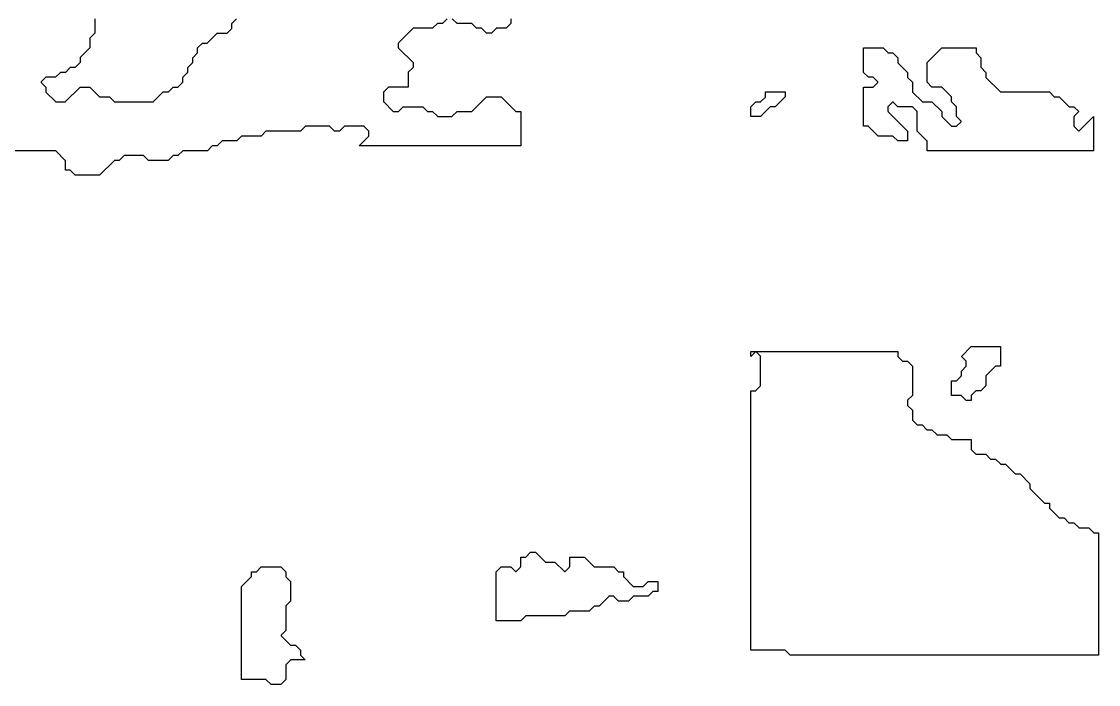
# Model space of a CAD drawing. Header units: metres. Extents: x 0 to 799, y 1 to 1100.
# Drawn here: x 579 to 799, y 148 to 283.4 of the extents above; entities that cross this region are included whole.
import ezdxf

# ---------------------------------------------------------------- set-up
doc = ezdxf.new("R2010")
doc.units = ezdxf.units.M
doc.layers.add('forest', color=7, linetype='Continuous')

msp = doc.modelspace()

# ---------------------------------------------------------------- linework, layer by layer
at = {"layer": 'forest', "color": 194}
for points in [[(665.97, 283.97), (665, 283), (665, 283), (665, 283), (664.04, 283), (664.03, 283), (664.02, 283), (664.01, 283), (664, 282.99), (663.99, 282.99), (663.99, 282.98), (663.98, 282.98), (663.97, 282.97), (663, 282), (663, 282), (663, 282), (659.04, 282), (659.03, 282), (659.02, 282), (659.01, 282), (659, 281.99), (658.99, 281.99), (658.99, 281.98), (658.98, 281.98), (658.97, 281.97), (656.03, 279.03), (656.02, 279.02), (656.02, 279.01), (656.01, 279.01), (656.01, 279), (656, 278.99), (656, 278.98), (656, 278.97), (656, 278.96), (656, 278.04), (656, 278.03), (656, 278.02), (656, 278.01), (656.01, 278), (656.01, 277.99), (656.02, 277.99), (656.02, 277.98), (656.03, 277.97), (659, 275), (659, 275), (659, 275), (659, 274), (659, 274), (659, 274), (658.03, 273.03), (658.02, 273.02), (658.02, 273.01), (658.01, 273.01), (658.01, 273), (658, 272.99), (658, 272.98), (658, 272.97), (658, 272.96), (658, 270), (658, 270), (658, 270), (654.04, 270), (654.03, 270), (654.02, 270), (654.01, 270), (654, 269.99), (653.99, 269.99), (653.99, 269.98), (653.98, 269.98), (653.97, 269.97), (653.03, 269.03), (653.02, 269.02), (653.02, 269.01), (653.01, 269.01), (653.01, 269), (653, 268.99), (653, 268.98), (653, 268.97), (653, 268.96), (653, 267.04), (653, 267.03), (653, 267.02), (653, 267.01), (653.01, 267), (653.01, 266.99), (653.02, 266.99), (653.02, 266.98), (653.03, 266.97), (654.97, 265.03), (654.98, 265.02), (654.99, 265.02), (654.99, 265.01), (655, 265.01), (655.01, 265), (655.02, 265), (655.03, 265), (655.04, 265), (655.96, 265), (655.97, 265), (655.98, 265), (655.99, 265), (656, 265.01), (656.01, 265.01), (656.01, 265.02), (656.02, 265.02), (656.03, 265.03), (657, 266), (657, 266), (657, 266), (661, 266), (661, 266), (661, 266), (661.97, 265.03), (661.98, 265.02), (661.99, 265.02), (661.99, 265.01), (662, 265.01), (662.01, 265), (662.02, 265), (662.03, 265), (662.04, 265), (663, 265), (663, 265), (663, 265), (663.97, 264.03), (663.98, 264.02), (663.99, 264.02), (663.99, 264.01), (664, 264.01), (664.01, 264), (664.02, 264), (664.03, 264), (664.04, 264), (666.96, 264), (666.97, 264), (666.98, 264), (666.99, 264), (667, 264.01), (667.01, 264.01), (667.01, 264.02), (667.02, 264.02), (667.03, 264.03), (668, 265), (668, 265), (668, 265), (670.96, 265), (670.97, 265), (670.98, 265), (670.99, 265), (671, 265.01), (671.01, 265.01), (671.01, 265.02), (671.02, 265.02), (671.03, 265.03), (674, 268), (674, 268), (674, 268), (677, 268), (677, 268), (677, 268), (679.97, 265.03), (679.98, 265.02), (679.99, 265.02), (679.99, 265.01), (680, 265.01), (680.01, 265), (680.02, 265), (680.03, 265), (680.04, 265), (681, 265), (681, 265), (681, 265), (681, 258), (681, 258), (681, 258), (648, 258), (648, 258), (648, 258), (649.97, 259.97), (649.98, 259.98), (649.98, 259.99), (649.99, 259.99), (649.99, 260), (650, 260.01), (650, 260.02), (650, 260.03), (650, 260.04), (650, 260.96), (650, 260.97), (650, 260.98), (650, 260.99), (649.99, 261), (649.99, 261.01), (649.98, 261.01), (649.98, 261.02), (649.97, 261.03), (649.03, 261.97), (649.02, 261.98), (649.01, 261.98), (649.01, 261.99), (649, 261.99), (648.99, 262), (648.98, 262), (648.97, 262), (648.96, 262), (645.04, 262), (645.03, 262), (645.02, 262), (645.01, 262), (645, 261.99), (644.99, 261.99), (644.99, 261.98), (644.98, 261.98), (644.97, 261.97), (644, 261), (644, 261), (644, 261), (643, 261), (643, 261), (643, 261), (642.03, 261.97), (642.02, 261.98), (642.01, 261.98), (642.01, 261.99), (642, 261.99), (641.99, 262), (641.98, 262), (641.97, 262), (641.96, 262), (637.04, 262), (637.03, 262), (637.02, 262), (637.01, 262), (637, 261.99), (636.99, 261.99), (636.99, 261.98), (636.98, 261.98), (636.97, 261.97), (636, 261), (636, 261), (636, 261), (629.04, 261), (629.03, 261), (629.02, 261), (629.01, 261), (629, 260.99), (628.99, 260.99), (628.99, 260.98), (628.98, 260.98), (628.97, 260.97), (628, 260), (628, 260), (628, 260), (624.04, 260), (624.03, 260), (624.02, 260), (624.01, 260), (624, 259.99), (623.99, 259.99), (623.99, 259.98), (623.98, 259.98), (623.97, 259.97), (623, 259), (623, 259), (623, 259), (620.04, 259), (620.03, 259), (620.02, 259), (620.01, 259), (620, 258.99), (619.99, 258.99), (619.99, 258.98), (619.98, 258.98), (619.97, 258.97), (619, 258), (619, 258), (619, 258), (618.04, 258), (618.03, 258), (618.02, 258), (618.01, 258), (618, 257.99), (617.99, 257.99), (617.99, 257.98), (617.98, 257.98), (617.97, 257.97), (617, 257), (617, 257), (617, 257), (612.04, 257), (612.03, 257), (612.02, 257), (612.01, 257), (612, 256.99), (611.99, 256.99), (611.99, 256.98), (611.98, 256.98), (611.97, 256.97), (611, 256), (611, 256), (611, 256), (610.04, 256), (610.03, 256), (610.02, 256), (610.01, 256), (610, 255.99), (609.99, 255.99), (609.99, 255.98), (609.98, 255.98), (609.97, 255.97), (609, 255), (609, 255), (609, 255), (605, 255), (605, 255), (605, 255), (604.03, 255.97), (604.02, 255.98), (604.01, 255.98), (604.01, 255.99), (604, 255.99), (603.99, 256), (603.98, 256), (603.97, 256), (603.96, 256), (600.04, 256), (600.03, 256), (600.02, 256), (600.01, 256), (600, 255.99), (599.99, 255.99), (599.99, 255.98), (599.98, 255.98), (599.97, 255.97), (599, 255), (599, 255), (599, 255), (598.04, 255), (598.03, 255), (598.02, 255), (598.01, 255), (598, 254.99), (597.99, 254.99), (597.99, 254.98), (597.98, 254.98), (597.97, 254.97), (595, 252), (595, 252), (595, 252), (590, 252), (590, 252), (590, 252), (589.03, 252.97), (589.02, 252.98), (589.01, 252.98), (589.01, 252.99), (589, 252.99), (588.99, 253), (588.98, 253), (588.97, 253), (588.96, 253), (588, 253), (588, 253), (588, 253), (588, 254.96), (588, 254.97), (588, 254.98), (588, 254.99), (587.99, 255), (587.99, 255.01), (587.98, 255.01), (587.98, 255.02), (587.97, 255.03), (586.03, 256.97), (586.02, 256.98), (586.01, 256.98), (586.01, 256.99), (586, 256.99), (585.99, 257), (585.98, 257), (585.97, 257), (585.96, 257), (531.1, 257)], [(594, 283.96), (594, 281), (594, 281), (594, 281), (593.03, 280.03), (593.02, 280.02), (593.02, 280.01), (593.01, 280.01), (593.01, 280), (593, 279.99), (593, 279.98), (593, 279.97), (593, 279.96), (593, 278), (593, 278), (593, 278), (591.03, 276.03), (591.02, 276.02), (591.02, 276.01), (591.01, 276.01), (591.01, 276), (591, 275.99), (591, 275.98), (591, 275.97), (591, 275.96), (591, 275), (591, 275), (591, 275), (590, 274), (590, 274), (590, 274), (589.04, 274), (589.03, 274), (589.02, 274), (589.01, 274), (589, 273.99), (588.99, 273.99), (588.99, 273.98), (588.98, 273.98), (588.97, 273.97), (588, 273), (588, 273), (588, 273), (587.04, 273), (587.03, 273), (587.02, 273), (587.01, 273), (587, 272.99), (586.99, 272.99), (586.99, 272.98), (586.98, 272.98), (586.97, 272.97), (586, 272), (586, 272), (586, 272), (584.04, 272), (584.03, 272), (584.02, 272), (584.01, 272), (584, 271.99), (583.99, 271.99), (583.99, 271.98), (583.98, 271.98), (583.97, 271.97), (583.07, 271.07), (583.06, 271.06), (583.06, 271.06), (583.05, 271.05), (583.05, 271.04), (583.05, 271.03), (583.04, 271.02), (583.04, 271.01), (583.04, 271), (583.04, 270.99), (583.04, 270.98), (583.05, 270.97), (583.05, 270.96), (583.05, 270.95), (583.06, 270.94), (583.06, 270.94), (583.07, 270.93), (584, 270), (584, 270), (584, 270), (584, 269.04), (584, 269.03), (584, 269.02), (584, 269.01), (584.01, 269), (584.01, 268.99), (584.02, 268.99), (584.02, 268.98), (584.03, 268.97), (585.97, 267.03), (585.98, 267.02), (585.99, 267.02), (585.99, 267.01), (586, 267.01), (586.01, 267), (586.02, 267), (586.03, 267), (586.04, 267), (587.96, 267), (587.97, 267), (587.98, 267), (587.99, 267), (588, 267.01), (588.01, 267.01), (588.01, 267.02), (588.02, 267.02), (588.03, 267.03), (591, 270), (591, 270), (591, 270), (593, 270), (593, 270), (593, 270), (594.97, 268.03), (594.98, 268.02), (594.99, 268.02), (594.99, 268.01), (595, 268.01), (595.01, 268), (595.02, 268), (595.03, 268), (595.04, 268), (597, 268), (597, 268), (597, 268), (597.97, 267.03), (597.98, 267.02), (597.99, 267.02), (597.99, 267.01), (598, 267.01), (598.01, 267), (598.02, 267), (598.03, 267), (598.04, 267), (605.96, 267), (605.97, 267), (605.98, 267), (605.99, 267), (606, 267.01), (606.01, 267.01), (606.01, 267.02), (606.02, 267.02), (606.03, 267.03), (608, 269), (608, 269), (608, 269), (608.96, 269), (608.97, 269), (608.98, 269), (608.99, 269), (609, 269.01), (609.01, 269.01), (609.01, 269.02), (609.02, 269.02), (609.03, 269.03), (610, 270), (610, 270), (610, 270), (610.96, 270), (610.97, 270), (610.98, 270), (610.99, 270), (611, 270.01), (611.01, 270.01), (611.01, 270.02), (611.02, 270.02), (611.03, 270.03), (611.97, 270.97), (611.98, 270.98), (611.98, 270.99), (611.99, 270.99), (611.99, 271), (612, 271.01), (612, 271.02), (612, 271.03), (612, 271.04), (612, 272), (612, 272), (612, 272), (612.97, 272.97), (612.98, 272.98), (612.98, 272.99), (612.99, 272.99), (612.99, 273), (613, 273.01), (613, 273.02), (613, 273.03), (613, 273.04), (613, 274), (613, 274), (613, 274), (613.97, 274.97), (613.98, 274.98), (613.98, 274.99), (613.99, 274.99), (613.99, 275), (614, 275.01), (614, 275.02), (614, 275.03), (614, 275.04), (614, 276), (614, 276), (614, 276), (614.97, 276.97), (614.98, 276.98), (614.98, 276.99), (614.99, 276.99), (614.99, 277), (615, 277.01), (615, 277.02), (615, 277.03), (615, 277.04), (615, 278), (615, 278), (615, 278), (616, 279), (616, 279), (616, 279), (616.96, 279), (616.97, 279), (616.98, 279), (616.99, 279), (617, 279.01), (617.01, 279.01), (617.01, 279.02), (617.02, 279.02), (617.03, 279.03), (619, 281), (619, 281), (619, 281), (620.96, 281), (620.97, 281), (620.98, 281), (620.99, 281), (621, 281.01), (621.01, 281.01), (621.01, 281.02), (621.02, 281.02), (621.03, 281.03), (621.97, 281.97), (621.98, 281.98), (621.98, 281.99), (621.99, 281.99), (621.99, 282), (622, 282.01), (622, 282.02), (622, 282.03), (622, 282.04), (622, 283), (622, 283), (622, 283), (622.97, 283.97)], [(679, 283.96), (679, 283), (679, 283), (679, 283), (678, 282), (678, 282), (678, 282), (676.04, 282), (676.03, 282), (676.02, 282), (676.01, 282), (676, 281.99), (675.99, 281.99), (675.99, 281.98), (675.98, 281.98), (675.97, 281.97), (675, 281), (675, 281), (675, 281), (674, 281), (674, 281), (674, 281), (673.03, 281.97), (673.02, 281.98), (673.01, 281.98), (673.01, 281.99), (673, 281.99), (672.99, 282), (672.98, 282), (672.97, 282), (672.96, 282), (672, 282), (672, 282), (672, 282), (671.03, 282.97), (671.02, 282.98), (671.01, 282.98), (671.01, 282.99), (671, 282.99), (670.99, 283), (670.98, 283), (670.97, 283), (670.96, 283), (668, 283), (668, 283), (668, 283), (667.03, 283.97)], [(751, 278), (751, 278), (755, 278), (755, 278), (755, 278), (755.97, 277.03), (755.98, 277.02), (755.99, 277.02), (755.99, 277.01), (756, 277.01), (756.01, 277), (756.02, 277), (756.03, 277), (756.04, 277), (757, 277), (757, 277), (757, 277), (758, 276), (758, 276), (758, 276), (758, 275.04), (758, 275.03), (758, 275.02), (758, 275.01), (758.01, 275), (758.01, 274.99), (758.02, 274.99), (758.02, 274.98), (758.03, 274.97), (760, 273), (760, 273), (760, 273), (760, 272.04), (760, 272.03), (760, 272.02), (760, 272.01), (760.01, 272), (760.01, 271.99), (760.02, 271.99), (760.02, 271.98), (760.03, 271.97), (761, 271), (761, 271), (761, 271), (761, 269.04), (761, 269.03), (761, 269.02), (761, 269.01), (761.01, 269), (761.01, 268.99), (761.02, 268.99), (761.02, 268.98), (761.03, 268.97), (762.97, 267.03), (762.98, 267.02), (762.99, 267.02), (762.99, 267.01), (763, 267.01), (763.01, 267), (763.02, 267), (763.03, 267), (763.04, 267), (765, 267), (765, 267), (765, 267), (767, 265), (767, 265), (767, 265), (767, 264.04), (767, 264.03), (767, 264.02), (767, 264.01), (767.01, 264), (767.01, 263.99), (767.02, 263.99), (767.02, 263.98), (767.03, 263.97), (768.97, 262.03), (768.98, 262.02), (768.99, 262.02), (768.99, 262.01), (769, 262.01), (769.01, 262), (769.02, 262), (769.03, 262), (769.04, 262), (769.96, 262), (769.97, 262), (769.98, 262), (769.99, 262), (770, 262.01), (770.01, 262.01), (770.01, 262.02), (770.02, 262.02), (770.03, 262.03), (770.93, 262.93), (770.94, 262.94), (770.94, 262.94), (770.95, 262.95), (770.95, 262.96), (770.95, 262.97), (770.96, 262.98), (770.96, 262.99), (770.96, 263), (770.96, 263.01), (770.96, 263.02), (770.95, 263.03), (770.95, 263.04), (770.95, 263.05), (770.94, 263.06), (770.94, 263.06), (770.93, 263.07), (770, 264), (770, 264), (770, 264), (770, 265.96), (770, 265.97), (770, 265.98), (770, 265.99), (769.99, 266), (769.99, 266.01), (769.98, 266.01), (769.98, 266.02), (769.97, 266.03), (769, 267), (769, 267), (769, 267), (769, 267.96), (769, 267.97), (769, 267.98), (769, 267.99), (768.99, 268), (768.99, 268.01), (768.98, 268.01), (768.98, 268.02), (768.97, 268.03), (767.03, 269.97), (767.02, 269.98), (767.01, 269.98), (767.01, 269.99), (767, 269.99), (766.99, 270), (766.98, 270), (766.97, 270), (766.96, 270), (765, 270), (765, 270), (765, 270), (764, 271), (764, 271), (764, 271), (764, 275), (764, 275), (764, 275), (767, 278), (767, 278), (767, 278), (774, 278), (774, 278), (774, 278), (774, 277.04), (774, 277.03), (774, 277.02), (774, 277.01), (774.01, 277), (774.01, 276.99), (774.02, 276.99), (774.02, 276.98), (774.03, 276.97), (775, 276), (775, 276), (775, 276), (775, 274.04), (775, 274.03), (775, 274.02), (775, 274.01), (775.01, 274), (775.01, 273.99), (775.02, 273.99), (775.02, 273.98), (775.03, 273.97), (776, 273), (776, 273), (776, 273), (776, 272.04), (776, 272.03), (776, 272.02), (776, 272.01), (776.01, 272), (776.01, 271.99), (776.02, 271.99), (776.02, 271.98), (776.03, 271.97), (778.97, 269.03), (778.98, 269.02), (778.99, 269.02), (778.99, 269.01), (779, 269.01), (779.01, 269), (779.02, 269), (779.03, 269), (779.04, 269), (789, 269), (789, 269), (789, 269), (789.97, 268.03), (789.98, 268.02), (789.99, 268.02), (789.99, 268.01), (790, 268.01), (790.01, 268), (790.02, 268), (790.03, 268), (790.04, 268), (791, 268), (791, 268), (791, 268), (792.97, 266.03), (792.98, 266.02), (792.99, 266.02), (792.99, 266.01), (793, 266.01), (793.01, 266), (793.02, 266), (793.03, 266), (793.04, 266), (794, 266), (794, 266), (794, 266), (795, 265), (795, 265), (795, 265), (794.03, 264.03), (794.02, 264.02), (794.02, 264.01), (794.01, 264.01), (794.01, 264), (794, 263.99), (794, 263.98), (794, 263.97), (794, 263.96), (794, 262.04), (794, 262.03), (794, 262.02), (794, 262.01), (794.01, 262), (794.01, 261.99), (794.02, 261.99), (794.02, 261.98), (794.03, 261.97), (794.93, 261.07), (794.94, 261.06), (794.94, 261.06), (794.95, 261.05), (794.96, 261.05), (794.97, 261.05), (794.98, 261.04), (794.99, 261.04), (795, 261.04), (795.01, 261.04), (795.02, 261.04), (795.03, 261.05), (795.04, 261.05), (795.05, 261.05), (795.06, 261.06), (795.06, 261.06), (795.07, 261.07), (798, 264), (798, 264), (798, 264), (798, 257), (798, 257), (798, 257), (764, 257), (764, 257), (764, 257), (764, 258.96), (764, 258.97), (764, 258.98), (764, 258.99), (763.99, 259), (763.99, 259.01), (763.98, 259.01), (763.98, 259.02), (763.97, 259.03), (762, 261), (762, 261), (762, 261), (762, 264.96), (762, 264.97), (762, 264.98), (762, 264.99), (761.99, 265), (761.99, 265.01), (761.98, 265.01), (761.98, 265.02), (761.97, 265.03), (761.03, 265.97), (761.02, 265.98), (761.01, 265.98), (761.01, 265.99), (761, 265.99), (760.99, 266), (760.98, 266), (760.97, 266), (760.96, 266), (758, 266), (758, 266), (758, 266), (757.07, 266.93), (757.06, 266.94), (757.06, 266.94), (757.05, 266.95), (757.04, 266.95), (757.03, 266.95), (757.02, 266.96), (757.01, 266.96), (757, 266.96), (756.99, 266.96), (756.98, 266.96), (756.97, 266.95), (756.96, 266.95), (756.95, 266.95), (756.94, 266.94), (756.94, 266.94), (756.93, 266.93), (756.03, 266.03), (756.02, 266.02), (756.02, 266.01), (756.01, 266.01), (756.01, 266), (756, 265.99), (756, 265.98), (756, 265.97), (756, 265.96), (756, 265.04), (756, 265.03), (756, 265.02), (756, 265.01), (756.01, 265), (756.01, 264.99), (756.02, 264.99), (756.02, 264.98), (756.03, 264.97), (760, 261), (760, 261), (760, 261), (760, 259), (760, 259), (760, 259), (758, 259), (758, 259), (758, 259), (757.03, 259.97), (757.02, 259.98), (757.01, 259.98), (757.01, 259.99), (757, 259.99), (756.99, 260), (756.98, 260), (756.97, 260), (756.96, 260), (754, 260), (754, 260), (754, 260), (752.03, 261.97), (752.02, 261.98), (752.01, 261.98), (752.01, 261.99), (752, 261.99), (751.99, 262), (751.98, 262), (751.97, 262), (751.96, 262), (751, 262), (751, 262), (751, 262), (751, 270), (751, 270), (751, 270), (752.96, 270), (752.97, 270), (752.98, 270), (752.99, 270), (753, 270.01), (753.01, 270.01), (753.01, 270.02), (753.02, 270.02), (753.03, 270.03), (753.93, 270.93), (753.94, 270.94), (753.94, 270.94), (753.95, 270.95), (753.95, 270.96), (753.95, 270.97), (753.96, 270.98), (753.96, 270.99), (753.96, 271), (753.96, 271.01), (753.96, 271.02), (753.95, 271.03), (753.95, 271.04), (753.95, 271.05), (753.94, 271.06), (753.94, 271.06), (753.93, 271.07), (753.03, 271.97), (753.02, 271.98), (753.01, 271.98), (753.01, 271.99), (753, 271.99), (752.99, 272), (752.98, 272), (752.97, 272), (752.96, 272), (752, 272), (752, 272), (752, 272), (751, 273), (751, 273), (751, 273), (751, 278), (751, 278)], [(728, 264), (728, 264), (728, 266), (728, 266), (728, 266), (729, 267), (729, 267), (729, 267), (729.96, 267), (729.97, 267), (729.98, 267), (729.99, 267), (730, 267.01), (730.01, 267.01), (730.01, 267.02), (730.02, 267.02), (730.03, 267.03), (730.97, 267.97), (730.98, 267.98), (730.98, 267.99), (730.99, 267.99), (730.99, 268), (731, 268.01), (731, 268.02), (731, 268.03), (731, 268.04), (731, 269), (731, 269), (731, 269), (735, 269), (735, 269), (735, 269), (735, 268), (735, 268), (735, 268), (733, 266), (733, 266), (733, 266), (732.04, 266), (732.03, 266), (732.02, 266), (732.01, 266), (732, 265.99), (731.99, 265.99), (731.99, 265.98), (731.98, 265.98), (731.97, 265.97), (730, 264), (730, 264), (730, 264), (728, 264), (728, 264)], [(728, 216), (728, 216), (758, 216), (758, 216), (758, 216), (758, 215.04), (758, 215.03), (758, 215.02), (758, 215.01), (758.01, 215), (758.01, 214.99), (758.02, 214.99), (758.02, 214.98), (758.03, 214.97), (758.97, 214.03), (758.98, 214.02), (758.99, 214.02), (758.99, 214.01), (759, 214.01), (759.01, 214), (759.02, 214), (759.03, 214), (759.04, 214), (760, 214), (760, 214), (760, 214), (761, 213), (761, 213), (761, 213), (761, 207), (761, 207), (761, 207), (760.03, 206.03), (760.02, 206.02), (760.02, 206.01), (760.01, 206.01), (760.01, 206), (760, 205.99), (760, 205.98), (760, 205.97), (760, 205.96), (760, 205.04), (760, 205.03), (760, 205.02), (760, 205.01), (760.01, 205), (760.01, 204.99), (760.02, 204.99), (760.02, 204.98), (760.03, 204.97), (761, 204), (761, 204), (761, 204), (761, 202.04), (761, 202.03), (761, 202.02), (761, 202.01), (761.01, 202), (761.01, 201.99), (761.02, 201.99), (761.02, 201.98), (761.03, 201.97), (761.97, 201.03), (761.98, 201.02), (761.99, 201.02), (761.99, 201.01), (762, 201.01), (762.01, 201), (762.02, 201), (762.03, 201), (762.04, 201), (763, 201), (763, 201), (763, 201), (763.97, 200.03), (763.98, 200.02), (763.99, 200.02), (763.99, 200.01), (764, 200.01), (764.01, 200), (764.02, 200), (764.03, 200), (764.04, 200), (765, 200), (765, 200), (765, 200), (765.97, 199.03), (765.98, 199.02), (765.99, 199.02), (765.99, 199.01), (766, 199.01), (766.01, 199), (766.02, 199), (766.03, 199), (766.04, 199), (768, 199), (768, 199), (768, 199), (768.97, 198.03), (768.98, 198.02), (768.99, 198.02), (768.99, 198.01), (769, 198.01), (769.01, 198), (769.02, 198), (769.03, 198), (769.04, 198), (773, 198), (773, 198), (773, 198), (773, 196.04), (773, 196.03), (773, 196.02), (773, 196.01), (773.01, 196), (773.01, 195.99), (773.02, 195.99), (773.02, 195.98), (773.03, 195.97), (773.97, 195.03), (773.98, 195.02), (773.99, 195.02), (773.99, 195.01), (774, 195.01), (774.01, 195), (774.02, 195), (774.03, 195), (774.04, 195), (776, 195), (776, 195), (776, 195), (776.97, 194.03), (776.98, 194.02), (776.99, 194.02), (776.99, 194.01), (777, 194.01), (777.01, 194), (777.02, 194), (777.03, 194), (777.04, 194), (778, 194), (778, 194), (778, 194), (778.97, 193.03), (778.98, 193.02), (778.99, 193.02), (778.99, 193.01), (779, 193.01), (779.01, 193), (779.02, 193), (779.03, 193), (779.04, 193), (780, 193), (780, 193), (780, 193), (781.97, 191.03), (781.98, 191.02), (781.99, 191.02), (781.99, 191.01), (782, 191.01), (782.01, 191), (782.02, 191), (782.03, 191), (782.04, 191), (783, 191), (783, 191), (783, 191), (785, 189), (785, 189), (785, 189), (785, 188.04), (785, 188.03), (785, 188.02), (785, 188.01), (785.01, 188), (785.01, 187.99), (785.02, 187.99), (785.02, 187.98), (785.03, 187.97), (787.97, 185.03), (787.98, 185.02), (787.99, 185.02), (787.99, 185.01), (788, 185.01), (788.01, 185), (788.02, 185), (788.03, 185), (788.04, 185), (789, 185), (789, 185), (789, 185), (789, 184.04), (789, 184.03), (789, 184.02), (789, 184.01), (789.01, 184), (789.01, 183.99), (789.02, 183.99), (789.02, 183.98), (789.03, 183.97), (790.97, 182.03), (790.98, 182.02), (790.99, 182.02), (790.99, 182.01), (791, 182.01), (791.01, 182), (791.02, 182), (791.03, 182), (791.04, 182), (792, 182), (792, 182), (792, 182), (792.97, 181.03), (792.98, 181.02), (792.99, 181.02), (792.99, 181.01), (793, 181.01), (793.01, 181), (793.02, 181), (793.03, 181), (793.04, 181), (794, 181), (794, 181), (794, 181), (794.97, 180.03), (794.98, 180.02), (794.99, 180.02), (794.99, 180.01), (795, 180.01), (795.01, 180), (795.02, 180), (795.03, 180), (795.04, 180), (797, 180), (797, 180), (797, 180), (797.97, 179.03), (797.98, 179.02), (797.99, 179.02), (797.99, 179.01), (798, 179.01), (798.01, 179), (798.02, 179), (798.03, 179), (798.04, 179), (799, 179), (799, 179), (799, 179), (799, 154), (799, 154), (799, 154), (736, 154), (736, 154), (736, 154), (735.03, 154.97), (735.02, 154.98), (735.01, 154.98), (735.01, 154.99), (735, 154.99), (734.99, 155), (734.98, 155), (734.97, 155), (734.96, 155), (728, 155), (728, 155), (728, 155), (728, 208), (728, 208), (728, 208), (728.96, 208), (728.97, 208), (728.98, 208), (728.99, 208), (729, 208.01), (729.01, 208.01), (729.01, 208.02), (729.02, 208.02), (729.03, 208.03), (729.97, 208.97), (729.98, 208.98), (729.98, 208.99), (729.99, 208.99), (729.99, 209), (730, 209.01), (730, 209.02), (730, 209.03), (730, 209.04), (730, 214.96), (730, 214.97), (730, 214.98), (730, 214.99), (729.99, 215), (729.99, 215.01), (729.98, 215.01), (729.98, 215.02), (729.97, 215.03), (729.07, 215.93), (729.06, 215.94), (729.06, 215.94), (729.05, 215.95), (729.04, 215.95), (729.03, 215.95), (729.02, 215.96), (729.01, 215.96), (729, 215.96), (728.99, 215.96), (728.98, 215.96), (728.97, 215.95), (728.96, 215.95), (728.95, 215.95), (728.94, 215.94), (728.94, 215.94), (728.93, 215.93), (728, 215), (728, 215), (728, 215), (728, 216), (728, 216)], [(769, 207), (769, 207), (769, 210), (769, 210), (769, 210), (769.96, 210), (769.97, 210), (769.98, 210), (769.99, 210), (770, 210.01), (770.01, 210.01), (770.01, 210.02), (770.02, 210.02), (770.03, 210.03), (770.97, 210.97), (770.98, 210.98), (770.98, 210.99), (770.99, 210.99), (770.99, 211), (771, 211.01), (771, 211.02), (771, 211.03), (771, 211.04), (771, 212), (771, 212), (771, 212), (771.97, 212.97), (771.98, 212.98), (771.98, 212.99), (771.99, 212.99), (771.99, 213), (772, 213.01), (772, 213.02), (772, 213.03), (772, 213.04), (772, 213.96), (772, 213.97), (772, 213.98), (772, 213.99), (771.99, 214), (771.99, 214.01), (771.98, 214.01), (771.98, 214.02), (771.97, 214.03), (771, 215), (771, 215), (771, 215), (773, 217), (773, 217), (773, 217), (779, 217), (779, 217), (779, 217), (779, 213), (779, 213), (779, 213), (778.04, 213), (778.03, 213), (778.02, 213), (778.01, 213), (778, 212.99), (777.99, 212.99), (777.99, 212.98), (777.98, 212.98), (777.97, 212.97), (776.03, 211.03), (776.02, 211.02), (776.02, 211.01), (776.01, 211.01), (776.01, 211), (776, 210.99), (776, 210.98), (776, 210.97), (776, 210.96), (776, 209), (776, 209), (776, 209), (775, 208), (775, 208), (775, 208), (774.04, 208), (774.03, 208), (774.02, 208), (774.01, 208), (774, 207.99), (773.99, 207.99), (773.99, 207.98), (773.98, 207.98), (773.97, 207.97), (773.03, 207.03), (773.02, 207.02), (773.02, 207.01), (773.01, 207.01), (773.01, 207), (773, 206.99), (773, 206.98), (773, 206.97), (773, 206.96), (773, 206), (773, 206), (773, 206), (772, 206), (772, 206), (772, 206), (771.03, 206.97), (771.02, 206.98), (771.01, 206.98), (771.01, 206.99), (771, 206.99), (770.99, 207), (770.98, 207), (770.97, 207), (770.96, 207), (769, 207), (769, 207)], [(676, 161), (676, 161), (676, 171), (676, 171), (676, 171), (677, 172), (677, 172), (677, 172), (679, 172), (679, 172), (679, 172), (679.93, 171.07), (679.94, 171.06), (679.94, 171.06), (679.95, 171.05), (679.96, 171.05), (679.97, 171.05), (679.98, 171.04), (679.99, 171.04), (680, 171.04), (680.01, 171.04), (680.02, 171.04), (680.03, 171.05), (680.04, 171.05), (680.05, 171.05), (680.06, 171.06), (680.06, 171.06), (680.07, 171.07), (680.97, 171.97), (680.98, 171.98), (680.98, 171.99), (680.99, 171.99), (680.99, 172), (681, 172.01), (681, 172.02), (681, 172.03), (681, 172.04), (681, 174), (681, 174), (681, 174), (681.96, 174), (681.97, 174), (681.98, 174), (681.99, 174), (682, 174.01), (682.01, 174.01), (682.01, 174.02), (682.02, 174.02), (682.03, 174.03), (683, 175), (683, 175), (683, 175), (684, 175), (684, 175), (684, 175), (685.97, 173.03), (685.98, 173.02), (685.99, 173.02), (685.99, 173.01), (686, 173.01), (686.01, 173), (686.02, 173), (686.03, 173), (686.04, 173), (688, 173), (688, 173), (688, 173), (689.93, 171.07), (689.94, 171.06), (689.94, 171.06), (689.95, 171.05), (689.96, 171.05), (689.97, 171.05), (689.98, 171.04), (689.99, 171.04), (690, 171.04), (690.01, 171.04), (690.02, 171.04), (690.03, 171.05), (690.04, 171.05), (690.05, 171.05), (690.06, 171.06), (690.06, 171.06), (690.07, 171.07), (690.97, 171.97), (690.98, 171.98), (690.98, 171.99), (690.99, 171.99), (690.99, 172), (691, 172.01), (691, 172.02), (691, 172.03), (691, 172.04), (691, 174), (691, 174), (691, 174), (694, 174), (694, 174), (694, 174), (695.97, 172.03), (695.98, 172.02), (695.99, 172.02), (695.99, 172.01), (696, 172.01), (696.01, 172), (696.02, 172), (696.03, 172), (696.04, 172), (700, 172), (700, 172), (700, 172), (700.97, 171.03), (700.98, 171.02), (700.99, 171.02), (700.99, 171.01), (701, 171.01), (701.01, 171), (701.02, 171), (701.03, 171), (701.04, 171), (702, 171), (702, 171), (702, 171), (702, 170.04), (702, 170.03), (702, 170.02), (702, 170.01), (702.01, 170), (702.01, 169.99), (702.02, 169.99), (702.02, 169.98), (702.03, 169.97), (703.97, 168.03), (703.98, 168.02), (703.99, 168.02), (703.99, 168.01), (704, 168.01), (704.01, 168), (704.02, 168), (704.03, 168), (704.04, 168), (705.96, 168), (705.97, 168), (705.98, 168), (705.99, 168), (706, 168.01), (706.01, 168.01), (706.01, 168.02), (706.02, 168.02), (706.03, 168.03), (707, 169), (707, 169), (707, 169), (709, 169), (709, 169), (709, 169), (709, 167), (709, 167), (709, 167), (708.04, 167), (708.03, 167), (708.02, 167), (708.01, 167), (708, 166.99), (707.99, 166.99), (707.99, 166.98), (707.98, 166.98), (707.97, 166.97), (707, 166), (707, 166), (707, 166), (704.04, 166), (704.03, 166), (704.02, 166), (704.01, 166), (704, 165.99), (703.99, 165.99), (703.99, 165.98), (703.98, 165.98), (703.97, 165.97), (703, 165), (703, 165), (703, 165), (701, 165), (701, 165), (701, 165), (700.03, 165.97), (700.02, 165.98), (700.01, 165.98), (700.01, 165.99), (700, 165.99), (699.99, 166), (699.98, 166), (699.97, 166), (699.96, 166), (699.04, 166), (699.03, 166), (699.02, 166), (699.01, 166), (699, 165.99), (698.99, 165.99), (698.99, 165.98), (698.98, 165.98), (698.97, 165.97), (697, 164), (697, 164), (697, 164), (696.04, 164), (696.03, 164), (696.02, 164), (696.01, 164), (696, 163.99), (695.99, 163.99), (695.99, 163.98), (695.98, 163.98), (695.97, 163.97), (695, 163), (695, 163), (695, 163), (691.04, 163), (691.03, 163), (691.02, 163), (691.01, 163), (691, 162.99), (690.99, 162.99), (690.99, 162.98), (690.98, 162.98), (690.97, 162.97), (690, 162), (690, 162), (690, 162), (682.04, 162), (682.03, 162), (682.02, 162), (682.01, 162), (682, 161.99), (681.99, 161.99), (681.99, 161.98), (681.98, 161.98), (681.97, 161.97), (681, 161), (681, 161), (681, 161), (676, 161), (676, 161)], [(624, 149), (624, 149), (624, 168), (624, 168), (624, 168), (625.97, 169.97), (625.98, 169.98), (625.98, 169.99), (625.99, 169.99), (625.99, 170), (626, 170.01), (626, 170.02), (626, 170.03), (626, 170.04), (626, 171), (626, 171), (626, 171), (626.96, 171), (626.97, 171), (626.98, 171), (626.99, 171), (627, 171.01), (627.01, 171.01), (627.01, 171.02), (627.02, 171.02), (627.03, 171.03), (628, 172), (628, 172), (628, 172), (632, 172), (632, 172), (632, 172), (633, 171), (633, 171), (633, 171), (633, 170.04), (633, 170.03), (633, 170.02), (633, 170.01), (633.01, 170), (633.01, 169.99), (633.02, 169.99), (633.02, 169.98), (633.03, 169.97), (634, 169), (634, 169), (634, 169), (634, 165), (634, 165), (634, 165), (633.03, 164.03), (633.02, 164.02), (633.02, 164.01), (633.01, 164.01), (633.01, 164), (633, 163.99), (633, 163.98), (633, 163.97), (633, 163.96), (633, 159), (633, 159), (633, 159), (632.07, 158.07), (632.06, 158.06), (632.06, 158.06), (632.05, 158.05), (632.05, 158.04), (632.05, 158.03), (632.04, 158.02), (632.04, 158.01), (632.04, 158), (632.04, 157.99), (632.04, 157.98), (632.05, 157.97), (632.05, 157.96), (632.05, 157.95), (632.06, 157.94), (632.06, 157.94), (632.07, 157.93), (633.97, 156.03), (633.98, 156.02), (633.99, 156.02), (633.99, 156.01), (634, 156.01), (634.01, 156), (634.02, 156), (634.03, 156), (634.04, 156), (635, 156), (635, 156), (635, 156), (636, 155), (636, 155), (636, 155), (636, 154.04), (636, 154.03), (636, 154.02), (636, 154.01), (636.01, 154), (636.01, 153.99), (636.02, 153.99), (636.02, 153.98), (636.03, 153.97), (637, 153), (637, 153), (637, 153), (634.04, 153), (634.03, 153), (634.02, 153), (634.01, 153), (634, 152.99), (633.99, 152.99), (633.99, 152.98), (633.98, 152.98), (633.97, 152.97), (633.03, 152.03), (633.02, 152.02), (633.02, 152.01), (633.01, 152.01), (633.01, 152), (633, 151.99), (633, 151.98), (633, 151.97), (633, 151.96), (633, 149), (633, 149), (633, 149), (632, 148), (632, 148), (632, 148), (630, 148), (630, 148), (630, 148), (629.03, 148.97), (629.02, 148.98), (629.01, 148.98), (629.01, 148.99), (629, 148.99), (628.99, 149), (628.98, 149), (628.97, 149), (628.96, 149), (624, 149), (624, 149)]]:
    msp.add_lwpolyline(points, dxfattribs=at)

doc.saveas('drawing.dxf')
